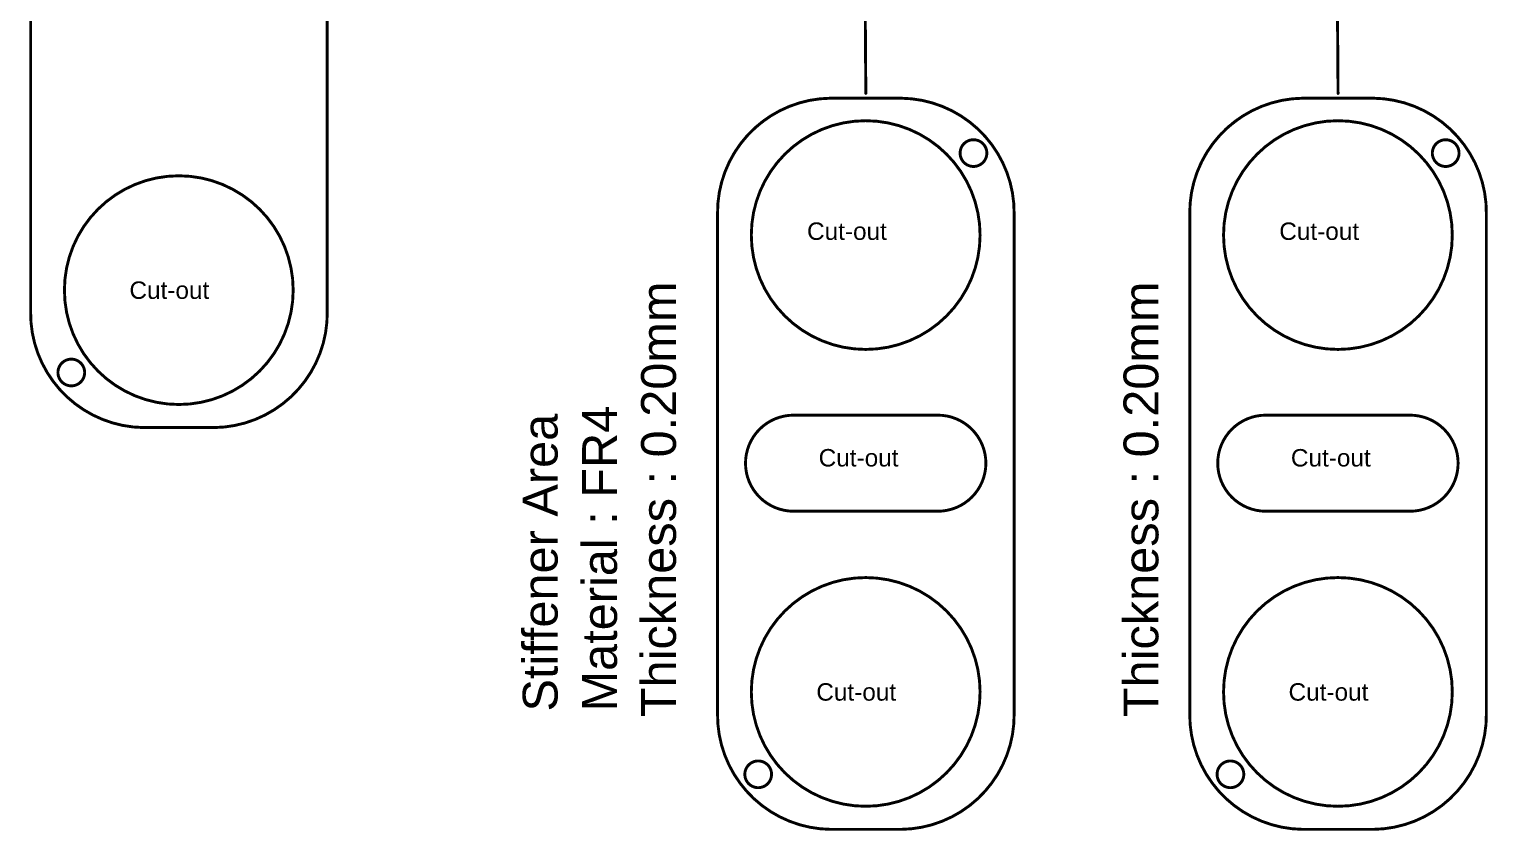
# Model space of a CAD drawing. Header units: inches. Extents: x -17 to 443, y -40 to 218.
# Drawn here: x 109.8 to 173.5, y -40.3 to -5.3 of the extents above; entities that cross this region are included whole.
import ezdxf

# ---------------------------------------------------------------- set-up
doc = ezdxf.new("R2010")
doc.units = ezdxf.units.IN
doc.layers.add('Fabrication', color=76, linetype='Continuous')
doc.styles.add('Arial', font='', dxfattribs={"height": 0.2})
doc.styles.get('Arial').set_extended_font_data('Arial')

msp = doc.modelspace()

# ---------------------------------------------------------------- linework, layer by layer
at = {"layer": 'Fabrication'}
for points in [[(109.814, -17.635, 0.127, 0.127, 0), (109.814, 24.246, 0.127, 0.127, 0)], [(122.78, 24.246, 0.127, 0.127, 0), (122.78, -17.635, 0.127, 0.127, 0)], [(146.288, -3.001, 0.127, 0.127, 0), (146.324, -8.081, 0.127, 0.127, 0)], [(166.931, -3.001, 0.127, 0.127, 0), (166.967, -8.081, 0.127, 0.127, 0)], [(139.841, -13.346, 0.127, 0.127, -0.414214), (144.784, -8.29, 0.127, 0.127, 0)], [(144.784, -8.29, 0.127, 0.127, 0), (147.864, -8.29, 0.127, 0.127, 0)], [(144.784, -8.29, 0.127, 0.127, 0), (147.864, -8.29, 0.127, 0.127, 0)], [(147.864, -8.29, 0.127, 0.127, -0.414214), (152.807, -13.346, 0.127, 0.127, 0)], [(160.484, -13.346, 0.127, 0.127, -0.414214), (165.427, -8.29, 0.127, 0.127, 0)], [(165.427, -8.29, 0.127, 0.127, 0), (168.507, -8.29, 0.127, 0.127, 0)], [(168.507, -8.29, 0.127, 0.127, -0.414214), (173.45, -13.346, 0.127, 0.127, 0)], [(139.841, -13.346, 0.127, 0.127, -0.244175), (141.919, -9.232, 0.127, 0.127, 0)], [(160.484, -13.346, 0.127, 0.127, -0.244175), (162.562, -9.233, 0.127, 0.127, 0)], [(139.841, -35.201, 0.127, 0.127, 0), (139.841, -13.346, 0.127, 0.127, 0)], [(152.807, -13.346, 0.127, 0.127, 0), (152.807, -35.201, 0.127, 0.127, 0)], [(160.484, -35.202, 0.127, 0.127, 0), (160.484, -13.346, 0.127, 0.127, 0)], [(173.45, -13.346, 0.127, 0.127, 0), (173.45, -35.202, 0.127, 0.127, 0)], [(114.757, -22.691, 0.127, 0.127, -0.414214), (109.814, -17.635, 0.127, 0.127, 0)], [(122.78, -17.635, 0.127, 0.127, -0.414214), (117.837, -22.691, 0.127, 0.127, 0)], [(141.679, -22.763, 0.127, 0.127, -0.198912), (143.164, -22.148, 0.127, 0.127, 0)], [(143.164, -22.148, 0.127, 0.127, 0), (149.472, -22.148, 0.127, 0.127, 0)], [(149.472, -22.148, 0.127, 0.127, -0.198912), (150.957, -22.763, 0.127, 0.127, 0)], [(162.322, -22.763, 0.127, 0.127, -0.198912), (163.807, -22.148, 0.127, 0.127, 0)], [(163.807, -22.148, 0.127, 0.127, 0), (170.115, -22.148, 0.127, 0.127, 0)], [(170.115, -22.148, 0.127, 0.127, -0.198912), (171.6, -22.763, 0.127, 0.127, 0)], [(114.757, -22.691, 0.127, 0.127, 0), (117.837, -22.691, 0.127, 0.127, 0)], [(141.064, -24.248, 0.127, 0.127, -0.198912), (141.679, -22.763, 0.127, 0.127, 0)], [(150.957, -22.763, 0.127, 0.127, -0.198912), (151.572, -24.248, 0.127, 0.127, 0)], [(161.707, -24.248, 0.127, 0.127, -0.198912), (162.322, -22.763, 0.127, 0.127, 0)], [(171.6, -22.763, 0.127, 0.127, -0.198912), (172.215, -24.248, 0.127, 0.127, 0)], [(141.679, -25.733, 0.127, 0.127, -0.198912), (141.064, -24.248, 0.127, 0.127, 0)], [(151.572, -24.248, 0.127, 0.127, -0.198912), (150.957, -25.733, 0.127, 0.127, 0)], [(162.322, -25.733, 0.127, 0.127, -0.198912), (161.707, -24.248, 0.127, 0.127, 0)], [(172.215, -24.248, 0.127, 0.127, -0.198912), (171.6, -25.733, 0.127, 0.127, 0)], [(143.164, -26.348, 0.127, 0.127, -0.198912), (141.679, -25.733, 0.127, 0.127, 0)], [(150.957, -25.733, 0.127, 0.127, -0.198912), (149.472, -26.348, 0.127, 0.127, 0)], [(163.807, -26.348, 0.127, 0.127, -0.198912), (162.322, -25.733, 0.127, 0.127, 0)], [(171.6, -25.733, 0.127, 0.127, -0.198912), (170.115, -26.348, 0.127, 0.127, 0)], [(143.164, -26.348, 0.127, 0.127, 0), (149.472, -26.348, 0.127, 0.127, 0)], [(163.807, -26.348, 0.127, 0.127, 0), (170.115, -26.348, 0.127, 0.127, 0)], [(144.784, -40.257, 0.127, 0.127, -0.414214), (139.841, -35.201, 0.127, 0.127, 0)], [(152.807, -35.201, 0.127, 0.127, -0.414214), (147.864, -40.257, 0.127, 0.127, 0)], [(165.427, -40.257, 0.127, 0.127, -0.414214), (160.484, -35.202, 0.127, 0.127, 0)], [(173.45, -35.202, 0.127, 0.127, -0.414214), (168.507, -40.257, 0.127, 0.127, 0)], [(144.784, -40.257, 0.127, 0.127, 0), (147.864, -40.257, 0.127, 0.127, 0)], [(165.427, -40.257, 0.127, 0.127, 0), (168.507, -40.257, 0.127, 0.127, 0)]]:
    msp.add_lwpolyline(points, format="xyseb", dxfattribs=at)
for points in [[(144.753, -8.29, 0.0635, 0.0635, 1), (144.816, -8.29, 0.0635, 0.0635, 1)], [(144.753, -8.29, 0.0635, 0.0635, 1), (144.816, -8.29, 0.0635, 0.0635, 1)], [(144.753, -8.29, 0.0635, 0.0635, 1), (144.816, -8.29, 0.0635, 0.0635, 1)], [(146.293, -8.081, 0.0635, 0.0635, 1), (146.356, -8.081, 0.0635, 0.0635, 1)], [(147.832, -8.29, 0.0635, 0.0635, 1), (147.896, -8.29, 0.0635, 0.0635, 1)], [(147.832, -8.29, 0.0635, 0.0635, 1), (147.896, -8.29, 0.0635, 0.0635, 1)], [(147.832, -8.29, 0.0635, 0.0635, 1), (147.896, -8.29, 0.0635, 0.0635, 1)], [(165.396, -8.29, 0.0635, 0.0635, 1), (165.459, -8.29, 0.0635, 0.0635, 1)], [(165.396, -8.29, 0.0635, 0.0635, 1), (165.459, -8.29, 0.0635, 0.0635, 1)], [(166.936, -8.081, 0.0635, 0.0635, 1), (166.999, -8.081, 0.0635, 0.0635, 1)], [(168.475, -8.29, 0.0635, 0.0635, 1), (168.538, -8.29, 0.0635, 0.0635, 1)], [(168.475, -8.29, 0.0635, 0.0635, 1), (168.538, -8.29, 0.0635, 0.0635, 1)], [(151.318, -14.274, 0.127, 0.127, 1), (141.318, -14.274, 0.127, 0.127, 1)], [(141.887, -9.232, 0.0635, 0.0635, 1), (141.951, -9.232, 0.0635, 0.0635, 1)], [(171.961, -14.274, 0.127, 0.127, 1), (161.961, -14.274, 0.127, 0.127, 1)], [(162.53, -9.233, 0.0635, 0.0635, 1), (162.594, -9.233, 0.0635, 0.0635, 1)], [(151.614, -10.69, 0.127, 0.127, 1), (150.445, -10.69, 0.127, 0.127, 1)], [(172.256, -10.691, 0.127, 0.127, 1), (171.088, -10.691, 0.127, 0.127, 1)], [(150.413, -10.69, 0.0635, 0.0635, 1), (150.477, -10.69, 0.0635, 0.0635, 1)], [(151.582, -10.69, 0.0635, 0.0635, 1), (151.645, -10.69, 0.0635, 0.0635, 1)], [(171.056, -10.691, 0.0635, 0.0635, 1), (171.12, -10.691, 0.0635, 0.0635, 1)], [(172.225, -10.691, 0.0635, 0.0635, 1), (172.288, -10.691, 0.0635, 0.0635, 1)], [(121.291, -16.682, 0.127, 0.127, 1), (111.291, -16.682, 0.127, 0.127, 1)], [(139.809, -13.346, 0.0635, 0.0635, 1), (139.873, -13.346, 0.0635, 0.0635, 1)], [(139.809, -13.346, 0.0635, 0.0635, 1), (139.873, -13.346, 0.0635, 0.0635, 1)], [(139.809, -13.346, 0.0635, 0.0635, 1), (139.873, -13.346, 0.0635, 0.0635, 1)], [(152.776, -13.346, 0.0635, 0.0635, 1), (152.839, -13.346, 0.0635, 0.0635, 1)], [(152.776, -13.346, 0.0635, 0.0635, 1), (152.839, -13.346, 0.0635, 0.0635, 1)], [(160.452, -13.346, 0.0635, 0.0635, 1), (160.516, -13.346, 0.0635, 0.0635, 1)], [(160.452, -13.346, 0.0635, 0.0635, 1), (160.516, -13.346, 0.0635, 0.0635, 1)], [(160.452, -13.346, 0.0635, 0.0635, 1), (160.516, -13.346, 0.0635, 0.0635, 1)], [(173.418, -13.346, 0.0635, 0.0635, 1), (173.482, -13.346, 0.0635, 0.0635, 1)], [(173.418, -13.346, 0.0635, 0.0635, 1), (173.482, -13.346, 0.0635, 0.0635, 1)], [(141.286, -14.274, 0.0635, 0.0635, 1), (141.35, -14.274, 0.0635, 0.0635, 1)], [(151.286, -14.274, 0.0635, 0.0635, 1), (151.35, -14.274, 0.0635, 0.0635, 1)], [(161.929, -14.274, 0.0635, 0.0635, 1), (161.993, -14.274, 0.0635, 0.0635, 1)], [(171.929, -14.274, 0.0635, 0.0635, 1), (171.993, -14.274, 0.0635, 0.0635, 1)], [(111.259, -16.682, 0.0635, 0.0635, 1), (111.323, -16.682, 0.0635, 0.0635, 1)], [(121.259, -16.682, 0.0635, 0.0635, 1), (121.323, -16.682, 0.0635, 0.0635, 1)], [(109.782, -17.635, 0.0635, 0.0635, 1), (109.846, -17.635, 0.0635, 0.0635, 1)], [(109.782, -17.635, 0.0635, 0.0635, 1), (109.846, -17.635, 0.0635, 0.0635, 1)], [(122.749, -17.635, 0.0635, 0.0635, 1), (122.812, -17.635, 0.0635, 0.0635, 1)], [(122.749, -17.635, 0.0635, 0.0635, 1), (122.812, -17.635, 0.0635, 0.0635, 1)], [(112.176, -20.283, 0.127, 0.127, 1), (111.008, -20.283, 0.127, 0.127, 1)], [(110.976, -20.283, 0.0635, 0.0635, 1), (111.039, -20.283, 0.0635, 0.0635, 1)], [(112.144, -20.283, 0.0635, 0.0635, 1), (112.208, -20.283, 0.0635, 0.0635, 1)], [(143.132, -22.148, 0.0635, 0.0635, 1), (143.196, -22.148, 0.0635, 0.0635, 1)], [(143.132, -22.148, 0.0635, 0.0635, 1), (143.196, -22.148, 0.0635, 0.0635, 1)], [(149.44, -22.148, 0.0635, 0.0635, 1), (149.504, -22.148, 0.0635, 0.0635, 1)], [(149.44, -22.148, 0.0635, 0.0635, 1), (149.504, -22.148, 0.0635, 0.0635, 1)], [(163.775, -22.148, 0.0635, 0.0635, 1), (163.839, -22.148, 0.0635, 0.0635, 1)], [(163.775, -22.148, 0.0635, 0.0635, 1), (163.839, -22.148, 0.0635, 0.0635, 1)], [(170.083, -22.148, 0.0635, 0.0635, 1), (170.147, -22.148, 0.0635, 0.0635, 1)], [(170.083, -22.148, 0.0635, 0.0635, 1), (170.147, -22.148, 0.0635, 0.0635, 1)], [(114.726, -22.691, 0.0635, 0.0635, 1), (114.789, -22.691, 0.0635, 0.0635, 1)], [(114.726, -22.691, 0.0635, 0.0635, 1), (114.789, -22.691, 0.0635, 0.0635, 1)], [(117.805, -22.691, 0.0635, 0.0635, 1), (117.869, -22.691, 0.0635, 0.0635, 1)], [(117.805, -22.691, 0.0635, 0.0635, 1), (117.869, -22.691, 0.0635, 0.0635, 1)], [(141.647, -22.763, 0.0635, 0.0635, 1), (141.711, -22.763, 0.0635, 0.0635, 1)], [(141.647, -22.763, 0.0635, 0.0635, 1), (141.711, -22.763, 0.0635, 0.0635, 1)], [(150.925, -22.763, 0.0635, 0.0635, 1), (150.989, -22.763, 0.0635, 0.0635, 1)], [(150.925, -22.763, 0.0635, 0.0635, 1), (150.989, -22.763, 0.0635, 0.0635, 1)], [(162.29, -22.763, 0.0635, 0.0635, 1), (162.354, -22.763, 0.0635, 0.0635, 1)], [(162.29, -22.763, 0.0635, 0.0635, 1), (162.354, -22.763, 0.0635, 0.0635, 1)], [(171.568, -22.763, 0.0635, 0.0635, 1), (171.632, -22.763, 0.0635, 0.0635, 1)], [(171.568, -22.763, 0.0635, 0.0635, 1), (171.632, -22.763, 0.0635, 0.0635, 1)], [(141.032, -24.248, 0.0635, 0.0635, 1), (141.096, -24.248, 0.0635, 0.0635, 1)], [(141.032, -24.248, 0.0635, 0.0635, 1), (141.096, -24.248, 0.0635, 0.0635, 1)], [(151.54, -24.248, 0.0635, 0.0635, 1), (151.604, -24.248, 0.0635, 0.0635, 1)], [(151.54, -24.248, 0.0635, 0.0635, 1), (151.604, -24.248, 0.0635, 0.0635, 1)], [(161.675, -24.248, 0.0635, 0.0635, 1), (161.739, -24.248, 0.0635, 0.0635, 1)], [(161.675, -24.248, 0.0635, 0.0635, 1), (161.739, -24.248, 0.0635, 0.0635, 1)], [(172.183, -24.248, 0.0635, 0.0635, 1), (172.247, -24.248, 0.0635, 0.0635, 1)], [(172.183, -24.248, 0.0635, 0.0635, 1), (172.247, -24.248, 0.0635, 0.0635, 1)], [(141.647, -25.733, 0.0635, 0.0635, 1), (141.711, -25.733, 0.0635, 0.0635, 1)], [(141.647, -25.733, 0.0635, 0.0635, 1), (141.711, -25.733, 0.0635, 0.0635, 1)], [(150.925, -25.733, 0.0635, 0.0635, 1), (150.989, -25.733, 0.0635, 0.0635, 1)], [(150.925, -25.733, 0.0635, 0.0635, 1), (150.989, -25.733, 0.0635, 0.0635, 1)], [(162.29, -25.733, 0.0635, 0.0635, 1), (162.354, -25.733, 0.0635, 0.0635, 1)], [(162.29, -25.733, 0.0635, 0.0635, 1), (162.354, -25.733, 0.0635, 0.0635, 1)], [(171.568, -25.733, 0.0635, 0.0635, 1), (171.632, -25.733, 0.0635, 0.0635, 1)], [(171.568, -25.733, 0.0635, 0.0635, 1), (171.632, -25.733, 0.0635, 0.0635, 1)], [(143.132, -26.348, 0.0635, 0.0635, 1), (143.196, -26.348, 0.0635, 0.0635, 1)], [(143.132, -26.348, 0.0635, 0.0635, 1), (143.196, -26.348, 0.0635, 0.0635, 1)], [(149.44, -26.348, 0.0635, 0.0635, 1), (149.504, -26.348, 0.0635, 0.0635, 1)], [(149.44, -26.348, 0.0635, 0.0635, 1), (149.504, -26.348, 0.0635, 0.0635, 1)], [(163.775, -26.348, 0.0635, 0.0635, 1), (163.839, -26.348, 0.0635, 0.0635, 1)], [(163.775, -26.348, 0.0635, 0.0635, 1), (163.839, -26.348, 0.0635, 0.0635, 1)], [(170.083, -26.348, 0.0635, 0.0635, 1), (170.147, -26.348, 0.0635, 0.0635, 1)], [(170.083, -26.348, 0.0635, 0.0635, 1), (170.147, -26.348, 0.0635, 0.0635, 1)], [(151.318, -34.248, 0.127, 0.127, 1), (141.318, -34.248, 0.127, 0.127, 1)], [(171.961, -34.248, 0.127, 0.127, 1), (161.961, -34.248, 0.127, 0.127, 1)], [(141.286, -34.248, 0.0635, 0.0635, 1), (141.35, -34.248, 0.0635, 0.0635, 1)], [(151.286, -34.248, 0.0635, 0.0635, 1), (151.35, -34.248, 0.0635, 0.0635, 1)], [(161.929, -34.248, 0.0635, 0.0635, 1), (161.993, -34.248, 0.0635, 0.0635, 1)], [(171.929, -34.248, 0.0635, 0.0635, 1), (171.993, -34.248, 0.0635, 0.0635, 1)], [(139.809, -35.201, 0.0635, 0.0635, 1), (139.873, -35.201, 0.0635, 0.0635, 1)], [(139.809, -35.201, 0.0635, 0.0635, 1), (139.873, -35.201, 0.0635, 0.0635, 1)], [(152.776, -35.201, 0.0635, 0.0635, 1), (152.839, -35.201, 0.0635, 0.0635, 1)], [(152.776, -35.201, 0.0635, 0.0635, 1), (152.839, -35.201, 0.0635, 0.0635, 1)], [(160.452, -35.202, 0.0635, 0.0635, 1), (160.516, -35.202, 0.0635, 0.0635, 1)], [(160.452, -35.202, 0.0635, 0.0635, 1), (160.516, -35.202, 0.0635, 0.0635, 1)], [(173.418, -35.202, 0.0635, 0.0635, 1), (173.482, -35.202, 0.0635, 0.0635, 1)], [(173.418, -35.202, 0.0635, 0.0635, 1), (173.482, -35.202, 0.0635, 0.0635, 1)], [(142.203, -37.85, 0.127, 0.127, 1), (141.035, -37.85, 0.127, 0.127, 1)], [(162.846, -37.85, 0.127, 0.127, 1), (161.678, -37.85, 0.127, 0.127, 1)], [(141.003, -37.85, 0.0635, 0.0635, 1), (141.066, -37.85, 0.0635, 0.0635, 1)], [(142.171, -37.85, 0.0635, 0.0635, 1), (142.235, -37.85, 0.0635, 0.0635, 1)], [(161.646, -37.85, 0.0635, 0.0635, 1), (161.709, -37.85, 0.0635, 0.0635, 1)], [(162.814, -37.85, 0.0635, 0.0635, 1), (162.878, -37.85, 0.0635, 0.0635, 1)], [(144.753, -40.257, 0.0635, 0.0635, 1), (144.816, -40.257, 0.0635, 0.0635, 1)], [(144.753, -40.257, 0.0635, 0.0635, 1), (144.816, -40.257, 0.0635, 0.0635, 1)], [(147.832, -40.257, 0.0635, 0.0635, 1), (147.896, -40.257, 0.0635, 0.0635, 1)], [(147.832, -40.257, 0.0635, 0.0635, 1), (147.896, -40.257, 0.0635, 0.0635, 1)], [(165.396, -40.257, 0.0635, 0.0635, 1), (165.459, -40.257, 0.0635, 0.0635, 1)], [(165.396, -40.257, 0.0635, 0.0635, 1), (165.459, -40.257, 0.0635, 0.0635, 1)], [(168.475, -40.257, 0.0635, 0.0635, 1), (168.538, -40.257, 0.0635, 0.0635, 1)], [(168.475, -40.257, 0.0635, 0.0635, 1), (168.538, -40.257, 0.0635, 0.0635, 1)]]:
    msp.add_lwpolyline(points, format="xyseb", close=True, dxfattribs=at)

# ---------------------------------------------------------------- texts
at = {"layer": 'Fabrication', "style": 'Arial'}
for p in [(143.754, -14.485), (164.397, -14.486), (114.132, -17.063), (144.262, -24.391), (164.905, -24.392), (144.159, -34.629), (164.802, -34.629)]:
    msp.add_text('Cut-out', height=0.762, dxfattribs=at).set_placement(p)
for s, p in [('Thickness : 0.20mm', (138.024, -35.352)), ('Thickness : 0.20mm', (159.112, -35.352)), ('Stiffener Area', (132.85, -35.103)), ('Material : FR4', (135.446, -35.103))]:
    msp.add_text(s, height=1.524, rotation=90, dxfattribs=at).set_placement(p)

doc.saveas('drawing.dxf')
